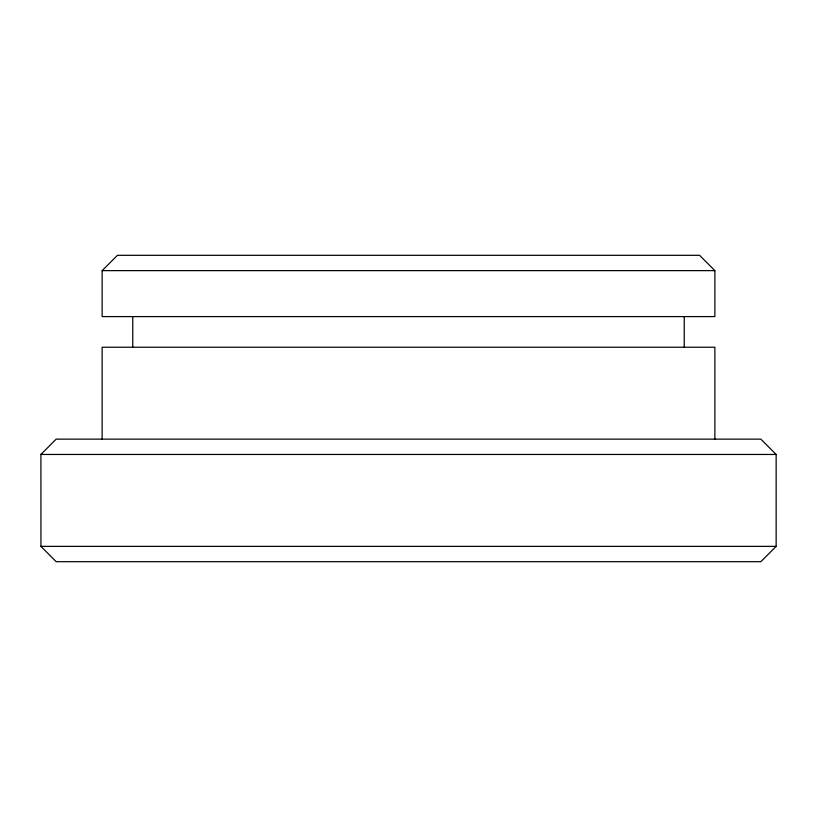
<?xml version="1.0" encoding="UTF-8"?>
<svg xmlns="http://www.w3.org/2000/svg" width="817" height="817" viewBox="0 0 817 817"><rect width="100%" height="100%" fill="white"/><g stroke="black" fill="none" stroke-linecap="round" stroke-linejoin="round"><path stroke-width="1.23" d="M102.156 270.631L102.125 316.587L714.875 316.587L714.875 270.631L699.556 255.312L117.444 255.312L102.156 270.631L714.875 270.631M40.911 454.456L56.169 439.137L760.831 439.137L776.15 454.456L776.15 546.369L760.831 561.688L56.169 561.688L40.942 546.369L40.911 454.456L776.15 454.456M40.85 546.369L776.15 546.369M714.875 439.137L714.875 347.225L102.125 347.225L102.125 439.137M684.237 316.587L684.237 347.225M132.762 316.587L132.762 347.225"/></g></svg>
